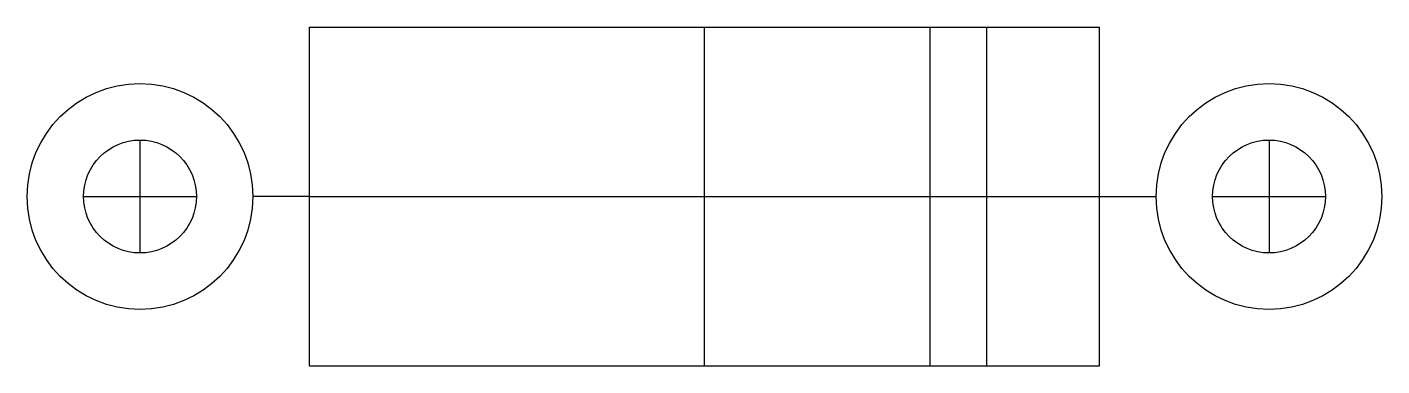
# Model space of a CAD drawing. Extents: x -6 to 6, y -1.5 to 1.5.
import ezdxf

# ---------------------------------------------------------------- set-up
doc = ezdxf.new("R2010")
doc.units = 0
doc.layers.add('粗实线层', color=7, linetype='CONTINUOUS')
doc.layers.add('细实线层', color=7, linetype='CONTINUOUS')

msp = doc.modelspace()

# ---------------------------------------------------------------- linework, layer by layer
at = {"layer": '粗实线层'}
for p, q in [((-3.5, -1.5), (-3.5, 1.5)), ((-3.5, 1.5), (3.5, 1.5)), ((2, -1.5), (2, 1.5)), ((2.5, -1.5), (2.5, 1.5)), ((3.5, -1.5), (3.5, 1.5)), ((-3.5, 0), (-4, 0)), ((3.5, 0), (4, 0)), ((-3.5, -1.5), (3.5, -1.5))]:
    msp.add_line(p, q, dxfattribs=at)
at = {"layer": '细实线层'}
for p, q in [((0, -1.5), (0, 1.5)), ((-5, 0.5), (-5, -0.5)), ((5, 0.5), (5, -0.5)), ((-5.5, 0), (-4.5, 0)), ((-3.5, 0), (3.5, 0)), ((4.5, 0), (5.5, 0))]:
    msp.add_line(p, q, dxfattribs=at)
for centre, radius in [((-5, 0), 1), ((5, 0), 1), ((-5, 0), 0.5), ((5, 0), 0.5)]:
    msp.add_circle(centre, radius, dxfattribs=at)

doc.saveas('drawing.dxf')
